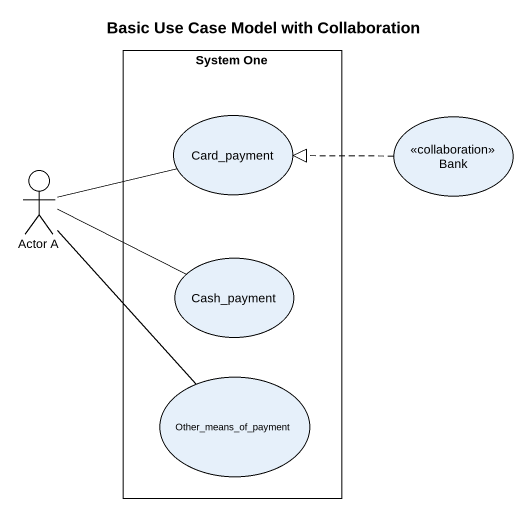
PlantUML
@startuml
title Basic Use Case Model with Collaboration
rectangle "System One" as System_One {
  usecase Card_payment
  usecase Cash_payment
  usecase Other_means_of_payment
}
usecase Bank <<collaboration>>
actor "Actor A" as Actor_A
Bank .left.|> Card_payment
Actor_A -right- Card_payment
Actor_A -right- Cash_payment
Actor_A -- Other_means_of_payment
@enduml
